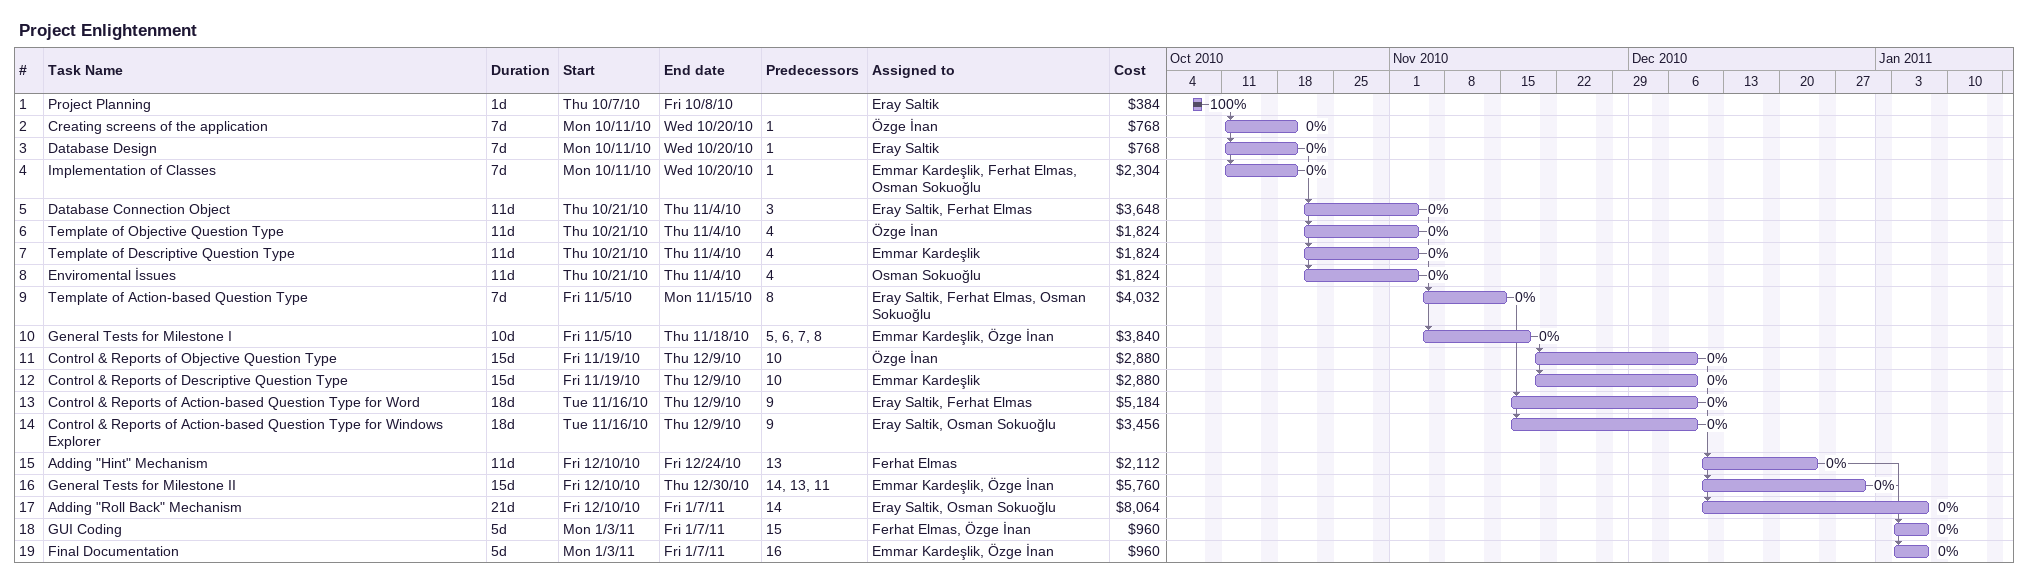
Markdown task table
Project Enlightenment

| ID | Task | Duration | Start | Finish | Predecessors | Resources | % complete | Cost ($) |
|---|---|---|---|---|---|---|---|---|
| 1 | Project Planning | 1d | 2010-10-07 | 2010-10-08 |  | Eray Saltik | 100 | 384 |
| 2 | Creating screens of the application | 7d | 2010-10-11 | 2010-10-20 | 1 | Özge İnan | 0 | 768 |
| 3 | Database Design | 7d | 2010-10-11 | 2010-10-20 | 1 | Eray Saltik | 0 | 768 |
| 4 | Implementation of Classes | 7d | 2010-10-11 | 2010-10-20 | 1 | Emmar Kardeşlik, Ferhat Elmas, Osman Sokuoğlu | 0 | 2304 |
| 5 | Database Connection Object | 11d | 2010-10-21 | 2010-11-04 | 3 | Eray Saltik, Ferhat Elmas | 0 | 3648 |
| 6 | Template of Objective Question Type | 11d | 2010-10-21 | 2010-11-04 | 4 | Özge İnan | 0 | 1824 |
| 7 | Template of Descriptive Question Type | 11d | 2010-10-21 | 2010-11-04 | 4 | Emmar Kardeşlik | 0 | 1824 |
| 8 | Enviromental İssues | 11d | 2010-10-21 | 2010-11-04 | 4 | Osman Sokuoğlu | 0 | 1824 |
| 9 | Template of Action-based Question Type | 7d | 2010-11-05 | 2010-11-15 | 8 | Eray Saltik, Ferhat Elmas, Osman Sokuoğlu | 0 | 4032 |
| 10 | General Tests for Milestone I | 10d | 2010-11-05 | 2010-11-18 | 5, 6, 7, 8 | Emmar Kardeşlik, Özge İnan | 0 | 3840 |
| 11 | Control & Reports of Objective Question Type | 15d | 2010-11-19 | 2010-12-09 | 10 | Özge İnan | 0 | 2880 |
| 12 | Control & Reports of Descriptive Question Type | 15d | 2010-11-19 | 2010-12-09 | 10 | Emmar Kardeşlik | 0 | 2880 |
| 13 | Control & Reports of Action-based Question Type for Word | 18d | 2010-11-16 | 2010-12-09 | 9 | Eray Saltik, Ferhat Elmas | 0 | 5184 |
| 14 | Control & Reports of Action-based Question Type for Windows Explorer | 18d | 2010-11-16 | 2010-12-09 | 9 | Eray Saltik, Osman Sokuoğlu | 0 | 3456 |
| 15 | Adding "Hint" Mechanism | 11d | 2010-12-10 | 2010-12-24 | 13 | Ferhat Elmas | 0 | 2112 |
| 16 | General Tests for Milestone II | 15d | 2010-12-10 | 2010-12-30 | 14, 13, 11 | Emmar Kardeşlik, Özge İnan | 0 | 5760 |
| 17 | Adding "Roll Back" Mechanism | 21d | 2010-12-10 | 2011-01-07 | 14 | Eray Saltik, Osman Sokuoğlu | 0 | 8064 |
| 18 | GUI Coding | 5d | 2011-01-03 | 2011-01-07 | 15 | Ferhat Elmas, Özge İnan | 0 | 960 |
| 19 | Final Documentation | 5d | 2011-01-03 | 2011-01-07 | 16 | Emmar Kardeşlik, Özge İnan | 0 | 960 |
